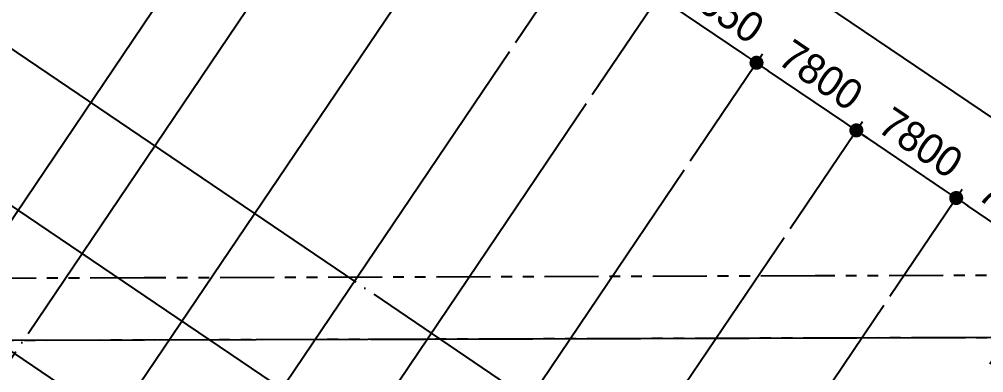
# Model space of a CAD drawing. Header units: millimetres. Extents: x -21000 to 567700, y 435000 to 850800.
# Drawn here: x 85541 to 147949, y 747636 to 770476 of the extents above; entities that cross this region are included whole.
import ezdxf
from ezdxf.xclip import XClip

# ---------------------------------------------------------------- set-up
doc = ezdxf.new("R2010")
doc.units = ezdxf.units.MM
doc.header["$LTSCALE"] = 700
doc.header["$XCLIPFRAME"] = 2
for name, pattern in [('AB_Pbase$0$주차장기둥$0$CEN', [62, 60, -1, 0, -1]), ('AB_Pbase$0$주차장기둥$0$PHANTOMX2', [5, 2.5, -0.5, 0.5, -0.5, 0.5, -0.5]), ('AB_Pbase$0$지하1층 동골조$0$PHANTOMX2', [5, 2.5, -0.5, 0.5, -0.5, 0.5, -0.5])]:
    doc.linetypes.add(name, pattern=pattern)
doc.layers.get('0').update_dxf_attribs({"color": 2})
doc.layers.get('Defpoints').update_dxf_attribs({"color": 171})
for name, color, linetype, plot in [('$0$Defponts', 161, 'Continuous', False), ('AB_Pbase$0$Defponts', 161, 'Continuous', False), ('AB_Pbase$0$주차장기둥$0$Defpoints1', 235, 'Continuous', False), ('AB_Pbase$0$지하1층 동골조$0$Defpoints1', 235, 'Continuous', False)]:
    doc.layers.add(name, color=color, linetype=linetype, plot=plot)
for name, color, linetype in [('AB_Pbase$0$주차장기둥$0$CEN_P', 244, 'AB_Pbase$0$주차장기둥$0$CEN'), ('p_구조전체평면도중심선$0$DIM', 7, 'Continuous'), ('p_구조전체평면도중심선$0$SDIM', 4, 'Continuous')]:
    doc.layers.add(name, color=color, linetype=linetype)
doc.styles.add('p_구조전체평면도중심선$0$도면기준$0$울릉도L', font='')
doc.styles.add('p_구조전체평면도중심선$0$돋움', font='')
doc.styles.get('p_구조전체평면도중심선$0$도면기준$0$울릉도L').set_extended_font_data('Dotum')
doc.styles.get('p_구조전체평면도중심선$0$돋움').set_extended_font_data('Dotum')
doc.dimstyles.new('p_구조전체평면도중심선$0$ADIM', dxfattribs={"dimscale": 700, "dimtxt": 3, "dimasz": 1.5, "dimexe": 1, "dimexo": 1, "dimgap": 1, "dimtad": 1, "dimdec": 0, "dimdsep": 46, "dimtxsty": 'p_구조전체평면도중심선$0$돋움', "dimblk1": 'p_구조전체평면도중심선$0$DOT', "dimblk2": 'p_구조전체평면도중심선$0$DOT', "dimsah": 1, "dimcen": 1, "dimdle": 1.5, "dimclrd": 7, "dimclre": 7, "dimclrt": 3, "dimadec": 0, "dimazin": 0, "dimtfac": 1, "dimtdec": 0, "dimtix": 1, "dimtmove": 2, "dimatfit": 3, "dimldrblk": 'p_구조전체평면도중심선$0$_Dot', "dimfxl": 1, "dimtvp": 1, "dimtolj": 1, "dimtzin": 0, "dimarcsym": 0})

# ---------------------------------------------------------------- blocks, each defined once
blk = doc.blocks.new('AB_Pbase$0$지하1층 동골조')
at = {"layer": 'AB_Pbase$0$지하1층 동골조$0$Defpoints1', "linetype": 'AB_Pbase$0$지하1층 동골조$0$PHANTOMX2', "ltscale": 2}
blk.add_lwpolyline([(52267, 63494), (52187, 90404), (52167, 93904), (52146, 102761), (52127, 110574), (48567, 114104), (23777, 114024), (5377, 113964), (-9913, 113924), (-53313, 113794), (-62003, 113764), (-88373, 113684), (-104793, 113614), (-136310, 113504), (-140191, 113489), (-144113, 113474), (-144001, 109661), (-144061, 104495), (-157748, 74845), (-157283, 74624), (-124863, 59764)], dxfattribs=at)
at = {"layer": 'AB_Pbase$0$지하1층 동골조$0$Defpoints1', "linetype": 'AB_Pbase$0$지하1층 동골조$0$PHANTOMX2', "ltscale": 2, "flags": 128}
blk.add_lwpolyline([(0, 0), (-4493, 2074), (-13223, 6074), (-21693, 9954), (-22683, 10404), (-30283, 13894), (-37463, 17184), (-38873, 17844), (-38873, 17844), (-38873, 17844), (-67243, 30854), (-67243, 30854), (-67243, 30854), (-67243, 30854), (-93653, 42974), (-102003, 46794), (-118539, 54372), (-118539, 54372), (-114271, 63671), (-112852, 66775), (-108643, 75944), (-102343, 89664), (-97743, 99704), (-94170, 107502), (-90802, 109673), (-61989, 109764), (-53301, 109794), (-22854, 109885), (-9903, 109924), (5390, 109964), (23790, 110024), (43878, 110089), (48138, 105863), (48146, 102751), (48167, 93888), (48187, 90386), (48257, 66829), (48264, 64277), (46641, 59548)], close=True, dxfattribs=at)
blk = doc.blocks.new('AB_Pbase$0$주차장기둥$0$cen 1bl 지하')
at = {"layer": 'AB_Pbase$0$주차장기둥$0$CEN_P', "color": 5}
for p, q in [((10740, -9209), (21290, 109668)), ((15721, -9651), (26270, 109226)), ((23490, -10340), (34040, 108536)), ((31260, -11030), (41809, 107847)), ((40854, 29209), (47786, 107316)), ((49960, 45272), (55406, 106640)), ((52626, -12926), (63175, 105951)), ((60395, -13615), (70945, 105261)), ((-1494, 93705), (142653, 80913)), ((-2236, 85338), (141910, 72546)), ((-2926, 77568), (141221, 64776))]:
    blk.add_line(p, q, dxfattribs=at)
blk = doc.blocks.new('AB_Pbase$0$주차장기둥')
at = {"layer": 'AB_Pbase$0$주차장기둥$0$Defpoints1', "linetype": 'AB_Pbase$0$주차장기둥$0$PHANTOMX2', "ltscale": 2}
blk.add_lwpolyline([(-112215, 123304), (-126143, 146330), (-127963, 149319), (-132543, 156900), (-136583, 163588), (-141453, 164780), (-162661, 151944), (-178402, 142415), (-191487, 134506), (-228621, 112042), (-236055, 107541), (-258617, 93891), (-272655, 85374), (-299614, 69047), (-302933, 67035), (-306287, 65002), (-304227, 61792), (-301618, 57333), (-298079, 24869), (-297567, 24918), (-262124, 28878)], dxfattribs=at)
at = {"rotation": 1.99999810188403}
blk.add_blockref('AB_Pbase$0$주차장기둥$0$cen 1bl 지하', (-253926, 27514), dxfattribs=at)
blk = doc.blocks.new('AB_Pbase')
at = {"layer": 'AB_Pbase$0$Defponts', "ltscale": 5, "flags": 128}
blk.add_lwpolyline([(34093, 706740), (38302, 715909), (44602, 729629), (52775, 747467), (56144, 749639), (84956, 749729), (93644, 749759), (137042, 749889), (152335, 749929), (170735, 749989), (190824, 750054), (195083, 745828), (195091, 742716), (195112, 733853), (195132, 730352), (195210, 704242)], dxfattribs=at)
for name, p, rotation in [('AB_Pbase$0$주차장기둥', (231893, 539971), 329.0000000345588), ('AB_Pbase$0$지하1층 동골조', (146945, 639965), 359.9999999999994)]:
    blk.add_blockref(name, p, dxfattribs=dict(rotation=rotation))
blk = doc.blocks.new('p_구조전체평면도중심선$0$DOT')
at = {"layer": 'p_구조전체평면도중심선$0$SDIM', "color": 0, "linetype": 'ByBlock'}
blk.add_line((-0.5, 0), (-1, 0), dxfattribs=at)
at = {"layer": 'p_구조전체평면도중심선$0$SDIM', "color": 0, "linetype": 'ByBlock', "const_width": 0.5}
blk.add_lwpolyline([(-0.25, 0, 1), (0.25, 0, 1)], format="xyb", close=True, dxfattribs=at)
blk = doc.blocks.new('*D114')
at = {"layer": 'Defpoints', "color": 0, "transparency": 16777216}
for p in [(87072, 85346), (82391, 78425), (88852, 74055)]:
    blk.add_point(p, dxfattribs=at)
at = {"layer": 'p_구조전체평면도중심선$0$DIM', "color": 7, "lineweight": -2, "transparency": 16777216}
for p, q in [((82784, 79005), (87464, 85925)), ((92779, 81486), (87826, 84836)), ((89245, 74635), (93925, 81556))]:
    blk.add_line(p, q, dxfattribs=at)
at = {"layer": 'p_구조전체평면도중심선$0$DIM', "color": 7, "lineweight": -2, "transparency": 16777216, "xscale": 910, "yscale": 910, "zscale": 910}
for p, rotation in [((87072, 85346), 145.9286298533204), ((93533, 80976), 325.9286298533204)]:
    blk.add_blockref('p_구조전체평면도중심선$0$DOT', p, dxfattribs=dict(at, rotation=rotation))
at = {"layer": 'p_구조전체평면도중심선$0$DIM', "color": 3, "transparency": 16777216, "insert": (91244, 84553), "char_height": 1960, "attachment_point": 5, "rotation": 325.92863, "style": 'p_구조전체평면도중심선$0$도면기준$0$울릉도L'}
blk.add_mtext('\\A1;7800', dxfattribs=at)
blk = doc.blocks.new('p_구조전체평면도중심선$0$_Dot')
at = {"color": 0, "linetype": 'ByBlock', "lineweight": -2}
blk.add_line((-0.5, 0), (-1, 0), dxfattribs=at)
at = {"color": 0, "linetype": 'ByBlock', "const_width": 0.5}
blk.add_lwpolyline([(-0.25, 0, 1), (0.25, 0, 1)], format="xyb", close=True, dxfattribs=at)
blk = doc.blocks.new('*D115')
at = {"layer": 'Defpoints', "color": 0, "transparency": 16777216}
for p in [(93533, 80976), (88852, 74055), (93822, 70694)]:
    blk.add_point(p, dxfattribs=at)
at = {"layer": 'p_구조전체평면도중심선$0$DIM', "color": 7, "lineweight": -2, "transparency": 16777216}
for p, q in [((92779, 81486), (92025, 81995)), ((89245, 74635), (93925, 81556)), ((98503, 77614), (93533, 80976)), ((94215, 71274), (98895, 78194)), ((99257, 77105), (100011, 76595))]:
    blk.add_line(p, q, dxfattribs=at)
at = {"layer": 'p_구조전체평면도중심선$0$DIM', "color": 7, "lineweight": -2, "transparency": 16777216, "xscale": 910, "yscale": 910, "zscale": 910}
for p, rotation in [((93533, 80976), 325.928629853474), ((98503, 77614), 145.928629853474)]:
    blk.add_blockref('p_구조전체평면도중심선$0$DOT', p, dxfattribs=dict(at, rotation=rotation))
at = {"layer": 'p_구조전체평면도중심선$0$DIM', "color": 3, "transparency": 16777216, "insert": (96960, 80688), "char_height": 1960, "attachment_point": 5, "rotation": 325.92863, "style": 'p_구조전체평면도중심선$0$도면기준$0$울릉도L'}
blk.add_mtext('\\A1;6000', dxfattribs=at)
blk = doc.blocks.new('*D80')
at = {"layer": 'Defpoints', "color": 0, "transparency": 16777216}
for p in [(98503, 77614), (93822, 70694), (100159, 66408)]:
    blk.add_point(p, dxfattribs=at)
at = {"layer": 'p_구조전체평면도중심선$0$DIM', "color": 7, "lineweight": -2, "transparency": 16777216}
for p, q in [((94215, 71274), (98895, 78194)), ((104086, 73838), (99257, 77105)), ((100551, 66988), (105232, 73909))]:
    blk.add_line(p, q, dxfattribs=at)
at = {"layer": 'p_구조전체평면도중심선$0$DIM', "color": 7, "lineweight": -2, "transparency": 16777216, "xscale": 910, "yscale": 910, "zscale": 910}
for p, rotation in [((98503, 77614), 145.9286298533271), ((104840, 73329), 325.9286298533272)]:
    blk.add_blockref('p_구조전체평면도중심선$0$DOT', p, dxfattribs=dict(at, rotation=rotation))
at = {"layer": 'p_구조전체평면도중심선$0$DIM', "color": 3, "transparency": 16777216, "insert": (102613, 76864), "char_height": 1960, "attachment_point": 5, "rotation": 325.92863, "style": 'p_구조전체평면도중심선$0$도면기준$0$울릉도L'}
blk.add_mtext('\\A1;7650', dxfattribs=at)
blk = doc.blocks.new('*D81')
at = {"layer": 'Defpoints', "color": 0, "transparency": 16777216}
for p in [(104840, 73329), (100159, 66408), (106620, 62038)]:
    blk.add_point(p, dxfattribs=at)
at = {"layer": 'p_구조전체평면도중심선$0$DIM', "color": 7, "lineweight": -2, "transparency": 16777216}
for p, q in [((100551, 66988), (105232, 73909)), ((110547, 69469), (105594, 72819)), ((107012, 62618), (111693, 69539))]:
    blk.add_line(p, q, dxfattribs=at)
at = {"layer": 'p_구조전체평면도중심선$0$DIM', "color": 7, "lineweight": -2, "transparency": 16777216, "xscale": 910, "yscale": 910, "zscale": 910}
for p, rotation in [((104840, 73329), 145.9286298531669), ((111301, 68959), 325.9286298531669)]:
    blk.add_blockref('p_구조전체평면도중심선$0$DOT', p, dxfattribs=dict(at, rotation=rotation))
at = {"layer": 'p_구조전체평면도중심선$0$DIM', "color": 3, "transparency": 16777216, "insert": (109012, 72537), "char_height": 1960, "attachment_point": 5, "rotation": 325.92863, "style": 'p_구조전체평면도중심선$0$도면기준$0$울릉도L'}
blk.add_mtext('\\A1;7800', dxfattribs=at)
blk = doc.blocks.new('*D82')
at = {"layer": 'Defpoints', "color": 0, "transparency": 16777216}
for p in [(111301, 68959), (106620, 62038), (113081, 57669)]:
    blk.add_point(p, dxfattribs=at)
at = {"layer": 'p_구조전체평면도중심선$0$DIM', "color": 7, "lineweight": -2, "transparency": 16777216}
for p, q in [((107012, 62618), (111693, 69539)), ((117008, 65099), (112055, 68449)), ((113474, 58248), (118154, 65169))]:
    blk.add_line(p, q, dxfattribs=at)
at = {"layer": 'p_구조전체평면도중심선$0$DIM', "color": 7, "lineweight": -2, "transparency": 16777216, "xscale": 910, "yscale": 910, "zscale": 910}
for p, rotation in [((111301, 68959), 145.9286298533206), ((117762, 64589), 325.9286298533207)]:
    blk.add_blockref('p_구조전체평면도중심선$0$DOT', p, dxfattribs=dict(at, rotation=rotation))
at = {"layer": 'p_구조전체평면도중심선$0$DIM', "color": 3, "transparency": 16777216, "insert": (115473, 68167), "char_height": 1960, "attachment_point": 5, "rotation": 325.92863, "style": 'p_구조전체평면도중심선$0$도면기준$0$울릉도L'}
blk.add_mtext('\\A1;7800', dxfattribs=at)
blk = doc.blocks.new('*D83')
at = {"layer": 'Defpoints', "color": 0, "transparency": 16777216}
for p in [(117762, 64589), (113081, 57669), (119542, 53299)]:
    blk.add_point(p, dxfattribs=at)
at = {"layer": 'p_구조전체평면도중심선$0$DIM', "color": 7, "lineweight": -2, "transparency": 16777216}
for p, q in [((113474, 58248), (118154, 65169)), ((123469, 60729), (118516, 64079)), ((119935, 53879), (124615, 60799))]:
    blk.add_line(p, q, dxfattribs=at)
at = {"layer": 'p_구조전체평면도중심선$0$DIM', "color": 7, "lineweight": -2, "transparency": 16777216, "xscale": 910, "yscale": 910, "zscale": 910}
for p, rotation in [((117762, 64589), 145.9286298535657), ((124223, 60219), 325.9286298535656)]:
    blk.add_blockref('p_구조전체평면도중심선$0$DOT', p, dxfattribs=dict(at, rotation=rotation))
at = {"layer": 'p_구조전체평면도중심선$0$DIM', "color": 3, "transparency": 16777216, "insert": (121934, 63797), "char_height": 1960, "attachment_point": 5, "rotation": 325.92863, "style": 'p_구조전체평면도중심선$0$도면기준$0$울릉도L'}
blk.add_mtext('\\A1;7800', dxfattribs=at)
blk = doc.blocks.new('*D141')
at = {"layer": 'Defpoints', "color": 0, "transparency": 16777216}
for p in [(79606, 97155), (71789, 85596), (169119, 19769)]:
    blk.add_point(p, dxfattribs=at)
at = {"layer": 'p_구조전체평면도중심선$0$DIM', "color": 7, "lineweight": -2, "transparency": 16777216}
for p, q in [((72181, 86176), (79999, 97735)), ((176183, 31838), (80360, 96645)), ((169511, 20349), (177329, 31908))]:
    blk.add_line(p, q, dxfattribs=at)
at = {"layer": 'p_구조전체평면도중심선$0$DIM', "color": 7, "lineweight": -2, "transparency": 16777216, "xscale": 910, "yscale": 910, "zscale": 910}
for p, rotation in [((79606, 97155), 145.9286298529697), ((176936, 31329), 325.9286298529698)]:
    blk.add_blockref('p_구조전체평면도중심선$0$DOT', p, dxfattribs=dict(at, rotation=rotation))
at = {"layer": 'p_구조전체평면도중심선$0$DIM', "color": 3, "transparency": 16777216, "insert": (129213, 65635), "char_height": 1960, "attachment_point": 5, "rotation": 325.92863, "style": 'p_구조전체평면도중심선$0$도면기준$0$울릉도L'}
blk.add_mtext('\\A1;117500', dxfattribs=at)
blk = doc.blocks.new('p_구조전체평면도중심선')
at = {"layer": 'p_구조전체평면도중심선$0$DIM'}
for p1, p2, distance, picture, middle in [((169118.6, 19769.4), (71788.6, 85595.9), -13954.7, '*D141', (129213.3, 65634.6)), ((88852.4, 74055.2), (82391.3, 78425), -8354.7, '*D114', (91244.3, 84553.3)), ((93822.4, 70693.9), (88852.4, 74055.2), -8354.7, '*D115', (96959.8, 80687.8)), ((100159.3, 66408.2), (93822.4, 70693.9), -8354.7, '*D80', (102613.3, 76864.3)), ((106620.3, 62038.4), (100159.3, 66408.2), -8354.7, '*D81', (109012.2, 72536.5)), ((113081.4, 57668.7), (106620.3, 62038.4), -8354.7, '*D82', (115473.3, 68166.8)), ((119542.4, 53298.9), (113081.4, 57668.7), -8354.7, '*D83', (121934.3, 63797))]:
    dim = blk.add_aligned_dim(p1=p1, p2=p2, distance=distance, dimstyle='p_구조전체평면도중심선$0$ADIM', override={"dimtxt": 2.8, "dimasz": 1.3, "dimtxsty": 'p_구조전체평면도중심선$0$도면기준$0$울릉도L'}, dxfattribs=at)
    dim.commit()
    dim.dimension.update_dxf_attribs({"geometry": picture, "text_midpoint": middle})

msp = doc.modelspace()

# ---------------------------------------------------------------- block references
ref = msp.add_blockref('AB_Pbase', (0, 0))
XClip(ref).set_block_clipping_path([(-0.000000015, 445500.0000000148), (493845.7187941075, 839949.3912975936)])

# ---------------------------------------------------------------- next in the draw order: linework, layer by layer
at = {"layer": '$0$Defponts', "ltscale": 5, "flags": 128}
msp.add_lwpolyline([(34093, 706740), (38302, 715909), (44602, 729629), (52775, 747467), (56144, 749639), (84956, 749729), (93644, 749759), (137042, 749889), (152335, 749929), (170735, 749989), (190824, 750054), (195083, 745828), (195091, 742716), (195112, 733853), (195132, 730352), (195210, 704242)], dxfattribs=at)

# ---------------------------------------------------------------- next in the draw order: block references
msp.add_blockref('p_구조전체평면도중심선', (28406, 694337))

doc.saveas('drawing.dxf')
